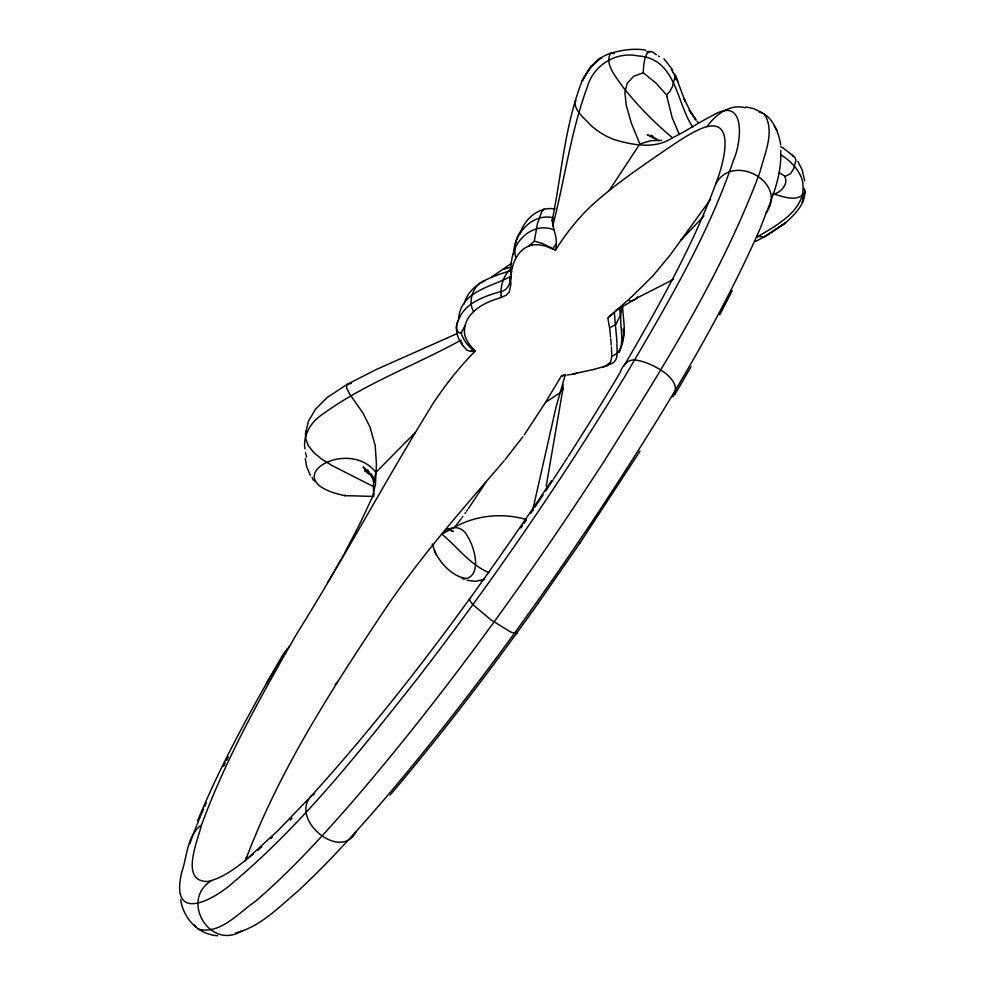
<?xml version="1.0" encoding="UTF-8"?>
<svg xmlns="http://www.w3.org/2000/svg" width="985" height="985" viewBox="0 0 985 985"><rect width="100%" height="100%" fill="white"/><g stroke="black" fill="none" stroke-linecap="round" stroke-linejoin="round"><path stroke-width="1.48" d="M716.033 183.062C722.165 167.782 738.159 115.467 703.241 127.804C690.485 132.79 679.256 140.818 667.892 148.304C642.996 165.48 617.73 182.385 595.038 202.467C579.611 216.01 566.178 233.137 555.602 250.005C557.03 244.206 556.34 236.769 554.333 231.278M610.614 361.815L611.734 356.853L611.5 348.333M510.513 285.921L509.405 291.634M510.673 282.818C510.365 267.822 515.561 249.045 532.011 245.093M510.661 283.212L510.55 285.416L510.156 278.989L510.981 273.978M622.582 305.953C617.152 320.938 625.77 338.064 619.085 352.531M458.665 318.684C460.648 291.092 491.589 286.906 510.722 276.428M344.688 552.757L359.205 525.079L372.465 496.994L375.457 484.263L376.442 464.218L375.223 445.7L370.101 427.33L363.083 413.232L349.503 393.803L346.597 387.955L347.04 384.396L351.288 383.399M434.2 550.184C439.532 562.484 452.213 576.705 466.311 578.503C475.484 576.508 476.469 564.848 475.09 557.251C473.982 550.11 471.606 543.117 467.875 536.911C462.507 525.559 451.438 524.919 442.166 533.427M575.757 100.285C572.396 109.532 585.016 118.619 590.791 125.304C597.636 131.399 605.553 136.336 614.148 139.575C633.121 145.214 655.062 149.474 672.706 137.703C686.631 130.919 699.424 122.029 713.288 115.11C746.421 95.533 741.619 142.517 733.456 160.272C707.87 236.338 666.279 305.756 625.943 374.706C562.41 479.486 492.894 580.633 418.132 677.717C361.495 749.24 304.685 822.007 234.725 881.169C213.573 900.561 169.629 923.992 181.671 872.378C187.261 856.753 186.818 835.452 201.556 824.864C226.07 758.228 261.074 696.05 296.288 634.599C343.876 558.52 386.132 479.239 433.388 402.988C440.787 391.858 448.729 381.072 457.311 370.828C462.248 364.93 467.382 359.205 472.677 353.64C474.081 352.236 476.124 350.869 473.748 349.478C469.439 344.873 465.228 339.468 464.477 333.004M513.505 253.921L513.628 252.886M537.662 244.588L545.431 246.028L555.577 250.141L542.71 243.603L534.313 241.066L537.514 223.299L541.812 211.43L544.336 208.734M513.911 250.806C515.377 232.029 533.414 213.019 553.188 217.783M473.785 352.47L473.982 351.263L470.214 351.362L467.062 350.204L463.159 346.031M645.828 50.112C634.057 48.117 621.991 49.94 610.651 53.313L610.651 53.313C597.218 57.425 588.144 68.716 582.135 80.869C564.713 125.514 561.696 173.963 552.154 220.566L553.964 230.182M546.195 486.147L563.075 388.09L562.866 384.581M552.154 220.566L553.139 218.288M457.766 333.287L376.221 369.547L347.04 384.396L327.192 397.497L315.508 409.206L308.428 421.248L305.498 433.314L305.682 438.35L308.145 445.392L313.624 452.423L321.344 458.85L331.883 465.474L373.906 486.799M498.964 298.283C482.896 302.814 463.541 313.698 464.452 332.721M552.683 226.07C564.688 179.959 570.66 132.113 587.195 87.271C593.352 65.342 615.81 51.158 638.169 55.923C676.338 58.398 676.141 102.575 692.824 127.188M279.925 662.129L283.434 653.905L289.331 646.603M804.253 188.529C807.786 202.208 793.688 215.814 784.466 223.644L764.569 236.769L755.298 241.522M532.737 510.008L556.069 407.039L565.255 374.842M414.734 433.08L375.876 472.394L373.5 483.266L373.487 491.367M464.144 303.959L464.452 302.937M519.969 234.024C523.921 219.31 539.103 205.927 554.961 209.005M568.259 456.314C586.038 428.61 603.423 400.649 620.242 372.342C622.619 364.782 628.935 357.974 637.529 360.387C650.851 362.418 684.304 379.151 673.297 396.007M305.609 432.834L306.717 430.802M511.461 272.352L511.658 271.712M201.334 825.479C198.133 839.799 179.208 881.994 207.786 881.489C225.393 877.475 239.453 864.892 253.317 854.057M458.074 321.073C455.723 325.099 455.39 332.807 461.214 333.189C463.418 340.293 469.069 347.927 475.213 350.98M245.314 860.865C278.57 771.674 330.628 691.051 383.128 612.104C419.031 558.199 462.051 509.676 504.221 460.709M458.517 319.793C453.925 328.768 457.533 338.52 463.073 345.895M620.058 315.939L615.957 324.274L609.616 327.906L610.429 335.7M624.034 365.94C658.017 307.148 692.024 247.777 715.738 183.936M246.619 857.036L245.868 858.969M464.797 301.902C471.335 282.412 493.165 276.403 510.661 270.567M461.177 333.016L465.031 325.69M356.324 831.229C341.216 862.367 289.713 819.877 310.891 796.409C399.873 698.156 478.107 590.692 551.649 480.569M562.866 388.964L559.997 392.843L545.53 402.348L561.475 375.839M189.834 843.628L192.531 836.166M459.305 317.552L459.539 316.911M458.123 320.95C464.034 303.799 482.034 297.224 497.831 292.36M192.937 835.083L194.648 830.626M195.104 829.481L196.458 826.046M196.938 824.876L198.367 821.342M198.871 820.136L200.386 816.528M197.616 820.739C221.194 763.474 251.397 709.249 282.387 655.727M766.687 235.07L763.978 236.893L756.923 236.326M345.341 495.036L344.959 495.738L349.306 495.738M200.903 815.297L203.587 809.079M204.683 806.567L206.394 802.713M509.233 292.016L506.253 295.217L499.654 298.049M804.585 192.925C796.816 202.688 782.484 196.298 772.634 193.786M223.62 766.305L225.331 762.846M226.513 760.506L228.274 757.009M719.789 314.769L732.249 290.71M610.503 362.037L605.812 365.989L594.632 369.227M343.863 554.272L342.177 557.288M341.327 558.815L335.799 568.53M715.713 183.998C732.581 151.924 788.813 182.52 765.85 213.289M334.026 571.632L335.208 569.564M333.423 572.667L329.79 578.909M327.956 582.061L329.175 579.968M674.848 394.529L691.014 366.826M269.484 678.308L266.43 683.442L287.337 648.684M545.419 402.533L524.365 434.73M556.353 243.406L552.93 248.7M616.511 309.795L616.13 310.373L616.979 309.893M640.028 451.142L579.931 543.043M609.149 190.573L639.819 144.007L650.814 140.67L661.6 140.424M485.74 482.441L483.278 486.258M564.614 461.977L567.532 457.446M563.888 463.098L553.57 478.981M483.118 486.504L468.454 508.482M549.839 484.669L552.831 480.126M545.345 491.503L549.101 485.802M543.092 494.913L537.798 502.892M534.756 507.447L537.034 504.024M530.94 513.148L533.23 509.725M524.045 523.392L526.347 519.981M520.966 527.948L522.506 525.67M580.288 542.538L537.921 603.62M467.555 509.774L466.668 511.055M652.92 275.862L670.354 254.832L710.579 199.253M465.794 512.311L464.932 513.53M462.827 516.497L462.014 517.642M538.216 603.189C491.367 669.111 442.351 733.542 389.986 795.178M461.214 518.75L454.664 527.172L441.674 534.215M615.847 310.792L609.346 316.653M522.863 436.786L505.206 459.515M707.132 126.4C715.639 114.642 729.934 103.499 745.313 107.808M637.504 296.817C636.938 299.945 626.312 303.281 629.415 298.763M622.077 341.339C626.657 330.898 622.532 317.195 622.68 305.842M338.495 680.783L336.636 682.962M511.695 268.166C504.308 273.584 500.06 285.65 501.18 295.377M703.906 215.986L680.783 240.365M652.686 276.108L632.284 296.19M473.28 348.973L470.682 351.386M607.942 364.992L607.216 365.681M614.332 312.59L616.844 340.576M528.428 246.287L534.412 241.079M335.085 684.55L335.873 683.762M290.292 819.902L291.991 818.203M270.912 838.567L272.476 837.115M607.843 317.946L628.147 300.006M631.767 296.657L629.944 298.295M511.658 263.192L491.416 277.204M564.208 374.805L562.066 375.765M249.242 856.95L277.868 830.663L310.891 796.409L314.215 794.119M261.887 846.718L257.541 850.486M465.068 578.737L463.627 579.18L462.076 578.367M577.173 372.822L574.895 374.029L567.077 375.014M606.994 365.854L602.894 367.097M666.907 96.431L666.623 94.868L669.849 91.482L672.41 86.631L675.439 75.586L684.981 100.962L683.984 98.562L691.101 112.844L694.671 117.904L689.192 110.123L696.124 119.69M503.68 269.373L511.744 266.75M211.479 880.652C179.43 899.995 210.359 951.473 242.298 930.554M766.268 235.821L785.968 222.598L764.569 236.769M617.927 309.278L639.191 296.891L673.654 279.297M757.243 236.979C777.153 224.925 807.663 209.325 802.553 181.338C799.537 169.752 790.413 160.74 780.526 154.546M562.94 375.704L561.61 376.098M523.503 228.064C516.005 235.341 513.087 247.764 515.795 257.959M671.967 396.783L672.669 396.413M460.992 340.145C414.131 366.001 362.554 384.212 319.509 416.507C309.709 424.055 303.072 436.306 304.894 448.84M454.664 527.172C476.371 515.081 502.719 512.606 526.47 519.587M611.032 363.797C619.196 360.904 616.684 350.906 616.992 344.159M610.503 364.019L607.339 365.115M467.161 580.313L475.546 581.335L484.288 579.377M480.532 580.781L484.669 579.242M610.651 53.313C604.285 63.828 615.994 76.744 621.843 85.621C636.618 104.558 653.511 121.832 671.881 137.309M499.038 291.966C509.688 290.981 511.375 280.109 510.562 271.392C510.969 259.301 513.431 246.213 522.518 237.496C530.336 229.037 543.006 225.097 553.878 229.899M772.917 194.242C780.883 193.134 789.293 183.333 784.331 175.835M485.162 280.626C473.551 283.655 467.161 301.644 473.637 311.42M609.567 327.919L607.93 318.364M594.177 369.326L593.278 369.535M593.118 369.572L572.741 374.004M610.848 53.264L614.221 53.658M785.131 176.401L790.659 173.569L793.824 168.423L795.942 160.173L794.981 157.477L792.469 155.298L792.913 156.159M532.343 245.019L537.514 244.588M235.698 932.967C260.163 926.86 278.509 907.456 297.224 891.733C328.941 862.38 357.863 830.183 385.96 797.407C463.295 706.22 533.845 609.444 599.963 509.885C659.051 419.364 716.821 327.192 760.408 228.003C769.63 203.255 782.41 177.596 780.625 150.459M565.624 375.248L563.531 375.556M666.611 95.028L655.887 82.999L643.291 72.779L633.601 76.35L627.211 83.22L624.884 92.221L626.214 105.235L631.348 123.088L639.819 144.007M646.603 51.651L650.42 51.712M470.535 598.461L469.562 598.757L469.513 600.074L472.874 604.642L490.875 619.787L510.624 631.988L515.98 633.7L516.854 633.318L516.768 631.914M611.845 355.991C621.695 353.529 625.056 338.138 623 328.978M349.897 495.75L373.906 496.452M344.885 495.664C272.426 480.532 347.643 435.789 375.876 472.394M643.291 72.779C643.353 65.441 645.076 44.744 654.729 53.67M758.906 111.847C772.474 115.528 778.482 132.039 780.686 144.647M745.756 106.946L753.377 108.535L762.55 112.893M217.685 935.75C198.268 934.605 183.395 918.328 180.661 899.65M489.077 572.654C469.993 564.75 457.323 546.761 441.723 534.104M450.601 530.435L453.346 531.457L447.375 528.317M673.284 72.681L675.427 75.525M315.028 481.111L312.947 479.572L312.11 477.245M198.12 929.138C220.283 934.937 238.776 912.59 255.46 901.287C290.316 871.417 321.332 837.385 351.51 802.874C443.546 695.853 526.285 581.088 603.14 462.765C661.686 369.609 721.414 275.566 759.989 172.006C764.36 154.005 775.33 131.818 764.545 114.334M657.968 140.387L647.33 134.514L654.2 138.356M780.526 146.482L783.334 148.169M778.655 172.375L779.394 172.806M655.567 54.15L656.429 54.667M779.861 173.089L783.567 175.342M783.604 148.341L792.309 155.137M658.411 55.985L659.31 56.637M371.64 475.558L364.388 470.374L372.835 476.629M658.374 140.683L650.999 135.339L657.795 140.362M698.55 122.571L696.875 121.167M694.708 119.283L695.385 119.887M369.006 472.874L363.096 466.939L373.771 478.217M663.915 58.718L672.755 70.058M194.439 924.952L196.064 927.353M671.29 69.479L671.893 70.403M774.235 126.018L777.067 130.549M672.312 71.068L673.063 72.311M797.875 161.466L802.11 169.728L804.646 180.821M367.737 469.808L373.857 480.237M679.342 134.465L672.226 117.843L666.993 96.875M310.312 475.349L306.606 466.434L305.264 458.616M436.047 554.333L432.23 544.065M462.15 343.999L461.534 342.312M675.119 74.774L677.742 81.25M674.257 74.798L674.725 76.337M306.643 457.04L306.163 455.427M461.46 342.078L461.263 341.352M675.205 77.975L675.575 79.28M371.431 473.847L373.647 482.354M305.879 454.344L305.51 452.706M374.14 494.987L373.561 491.909M501.205 295.672L501.377 297.445M619.614 308.046L620.279 315.298M610.491 336.254L610.565 337.092M610.712 338.778L611.242 345.021M611.389 346.855L611.476 347.914M616.893 341.549L616.942 342.989M804.967 191.238L802.332 202.011L804.967 191.238M590.655 66.98L582.135 80.869L591.579 65.736L590.655 66.98L600.912 57.733L590.655 66.98"/></g></svg>
